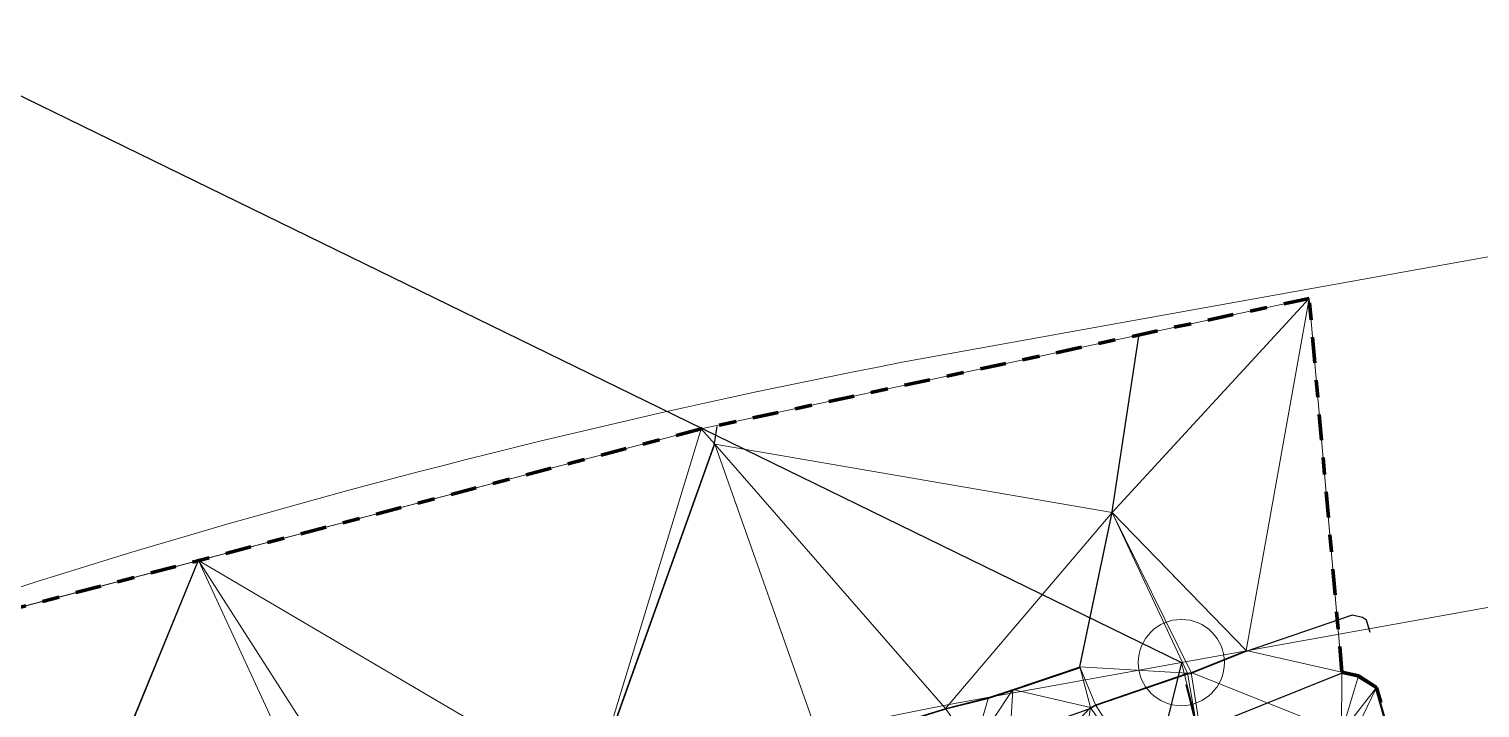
# Model space of a CAD drawing. Header units: metres. Extents: x 2711799 to 2711985, y 1236908 to 1237087.
# Drawn here: x 2711934.5 to 2711942.91, y 1237037.59 to 1237041.53 of the extents above; entities that cross this region are included whole.
import ezdxf

# ---------------------------------------------------------------- set-up
doc = ezdxf.new("R2010")
doc.units = ezdxf.units.M
for name, pattern in [('AUSGEZOGEN', [0]), ('GETRENNT2_S10', [0.51, 0.25, -0.13, 0, -0.13]), ('PUNKT2_S9', [0.35, 0.15, -0.1, 0, -0.1])]:
    doc.linetypes.add(name, pattern=pattern)
doc.layers.add('000_TEDA_Konstruktion_1', color=6, linetype='Continuous', plot=False)
doc.layers.add('XR$1$Beton verdeckt hinten', color=7, linetype='GETRENNT2_S10', lineweight=25)
doc.layers.add('XR$1$STANDARD_1', color=7, linetype='AUSGEZOGEN', lineweight=13)
for name, color, linetype in [('XR$3$V02_Raumstempel', 7, 'AUSGEZOGEN'), ('XR$3$V10_Achsen', 7, 'AUSGEZOGEN'), ('XR$4$E21_Stützen', 7, 'AUSGEZOGEN'), ('XR$4$E42_Aussendämmung', 7, 'AUSGEZOGEN'), ('XR$4$M61_Mobiliar', 7, 'AUSGEZOGEN')]:
    doc.layers.add(name, color=color, linetype=linetype)

# ---------------------------------------------------------------- blocks, each defined once
blk = doc.blocks.new('COMPLEXOBJECT_0')
at = {"layer": 'XR$1$STANDARD_1', "color": 7, "linetype": 'AUSGEZOGEN', "lineweight": 13, "transparency": 33554687}
for points in [[(2.0463, 19.8728, 2.0734), (2.1096, 19.6484, 2.2734), (1.8013, 19.6352, 2.0734)], [(1.8013, 19.6352, 2.0734), (1.8013, 19.6352, -1.3266), (2.0463, 19.8728, -1.3266), (2.0463, 19.8728, 2.0734)], [(2.1289, 19.5801, 2.2734), (1.7918, 19.5108, 2.0734), (1.8013, 19.6352, 2.0734)], [(1.7918, 19.5108, 2.0734), (1.7918, 19.5108, -1.3266), (1.8013, 19.6352, -1.3266), (1.8013, 19.6352, 2.0734)], [(2.1096, 19.6484, 2.2734), (2.1289, 19.5801, 2.2734), (1.8013, 19.6352, 2.0734)], [(2.1289, 19.5801, 2.2734), (1.8185, 19.4167, 2.0734), (1.7918, 19.5108, 2.0734)], [(2.2355, 18.6474, 1.8734), (1.9714, 18.8673, 1.8734), (1.8185, 19.4167, 2.0734), (2.1289, 19.5801, 2.2734)], [(3.1978, 19.3752, 2.6734), (2.2355, 18.6474, 1.8734), (2.1289, 19.5801, 2.2734)], [(1.8185, 19.4167, 2.0734), (1.8185, 19.4167, -1.3266), (1.7918, 19.5108, -1.3266), (1.7918, 19.5108, 2.0734)], [(1.8185, 19.4167, 2.0734), (1.9714, 18.8673, 1.8734), (0, 18.2228, 1.7539)], [(0, 18.2228, 1.7539), (0, 18.2228, -1.3266), (1.8185, 19.4167, -1.3266), (1.8185, 19.4167, 2.0734)], [(3.1978, 19.3752, 2.6734), (2.2489, 18.6301, 1.8734), (2.2355, 18.6474, 1.8734)], [(3.1978, 19.3752, 2.6734), (3.2591, 19.3184, 2.6734), (2.6617, 18.2475, 1.8734), (2.2489, 18.6301, 1.8734)], [(3.2591, 19.3184, 2.6734), (2.6899, 18.2302, 1.8734), (2.6617, 18.2475, 1.8734)], [(3.2591, 19.3184, 2.6734), (3.7107, 18.5867, 2.4734), (2.6899, 18.2302, 1.8734)], [(1.9714, 18.8673, 1.8734), (1.6347, 17.8051, 1.6734), (0, 18.2228, 1.7539)], [(1.9714, 18.8673, 1.8734), (2.2355, 18.6474, 1.8734), (1.6347, 17.8051, 1.6734)], [(2.2355, 18.6474, 1.8734), (2.2489, 18.6301, 1.8734), (1.6347, 17.8051, 1.6734)], [(2.2489, 18.6301, 1.8734), (2.5106, 18.0636, 1.6734), (1.6347, 17.8051, 1.6734)], [(2.6617, 18.2475, 1.8734), (2.5106, 18.0636, 1.6734), (2.2489, 18.6301, 1.8734)], [(3.7107, 18.5867, 2.4734), (3.3729, 18.0427, 2.0734), (2.6899, 18.2302, 1.8734)], [(1.6347, 17.8051, 1.6734), (2.3775, 15.5871, 1.4734), (2.3363, 15.4757, 1.4656), (0, 18.2228, 1.7539)], [(2.3363, 15.4757, 1.4656), (2.3363, 15.4757, -1.3266), (0, 18.2228, -1.3266), (0, 18.2228, 1.7539)], [(2.6617, 18.2475, 1.8734), (2.6899, 18.2302, 1.8734), (2.5106, 18.0636, 1.6734)], [(2.8116, 17.7827, 1.6734), (2.5106, 18.0636, 1.6734), (2.6899, 18.2302, 1.8734)], [(3.3729, 18.0427, 2.0734), (2.8116, 17.7827, 1.6734), (2.6899, 18.2302, 1.8734)], [(3.3729, 18.0427, 2.0734), (3.2233, 17.7445, 1.8734), (2.8116, 17.7827, 1.6734)], [(3.0926, 17.4902, 1.6734), (2.3775, 15.5871, 1.4734), (1.6347, 17.8051, 1.6734)], [(3.2233, 17.7445, 1.8734), (2.919, 17.6797, 1.6734), (2.8116, 17.7827, 1.6734)], [(3.2233, 17.7445, 1.8734), (3.0926, 17.4902, 1.6734), (2.919, 17.6797, 1.6734)], [(3.0926, 17.4902, 1.6734), (3.6287, 16.9656, 1.6734), (2.3775, 15.5871, 1.4734)], [(3.6287, 16.9656, 1.6734), (4.4889, 15.9054, 1.4734), (2.3775, 15.5871, 1.4734)], [(4.4889, 15.9054, 1.4734), (2.3363, 15.4757, 1.4656), (2.3775, 15.5871, 1.4734)], [(4.4889, 15.9054, 1.4734), (4.389, 13.269, 1.2734), (2.3363, 15.4757, 1.4656)], [(4.4889, 15.9054, 1.4734), (5.3731, 15.0372, 1.4734), (4.389, 13.269, 1.2734)], [(5.3731, 15.0372, 1.4734), (5.5871, 14.8636, 1.4734), (4.389, 13.269, 1.2734)], [(5.5871, 14.8636, 1.4734), (6.1075, 13.4498, 1.2734), (4.389, 13.269, 1.2734)], [(6.1075, 13.4498, 1.2734), (5.8525, 11.6955, 1.1364), (4.389, 13.269, 1.2734)], [(6.9113, 13.3186, 1.2734), (5.8525, 11.6955, 1.1364), (6.1075, 13.4498, 1.2734)]]:
    blk.add_3dface(points, dxfattribs=at)
for points, invisible_edges in [([(1.8013, 19.6352, -1.3266), (14.6692, 5.1944, -1.3266), (2.0463, 19.8728, -1.3266)], 3), ([(1.7918, 19.5108, -1.3266), (14.6692, 5.1944, -1.3266), (1.8013, 19.6352, -1.3266)], 3), ([(1.8185, 19.4167, -1.3266), (14.6692, 5.1944, -1.3266), (1.7918, 19.5108, -1.3266)], 3), ([(0, 18.2228, -1.3266), (14.6692, 5.1944, -1.3266), (1.8185, 19.4167, -1.3266)], 3), ([(2.3363, 15.4757, -1.3266), (14.6692, 5.1944, -1.3266), (0, 18.2228, -1.3266)], 3), ([(1.6347, 17.8051, 1.6734), (2.5106, 18.0636, 1.6734), (2.8116, 17.7827, 1.6734)], 12), ([(3.0926, 17.4902, 1.6734), (1.6347, 17.8051, 1.6734), (2.919, 17.6797, 1.6734)], 2), ([(2.8116, 17.7827, 1.6734), (2.919, 17.6797, 1.6734), (1.6347, 17.8051, 1.6734)], 14), ([(2.3363, 15.4757, 1.4656), (4.389, 13.269, 1.2734), (2.3363, 15.4757, -1.3266)], 2), ([(5.8525, 11.6955, -1.3266), (2.3363, 15.4757, -1.3266), (4.389, 13.269, 1.2734)], 14), ([(5.8525, 11.6955, -1.3266), (14.6692, 5.1944, -1.3266), (2.3363, 15.4757, -1.3266)], 3), ([(4.389, 13.269, 1.2734), (5.8525, 11.6955, 1.1364), (5.8525, 11.6955, -1.3266)], 12)]:
    blk.add_3dface(points, dxfattribs=dict(at, invisible_edges=invisible_edges))
blk = doc.blocks.new('Baugrube_$F38', base_point=(0, 0, -1.3266))
at = {"layer": 'XR$1$STANDARD_1', "color": 7, "linetype": 'PUNKT2_S9', "lineweight": 100, "transparency": 33554687}
blk.add_polyline3d([(4.705, 21.8846, -1.3266), (4.1111, 21.5514, -1.3266), (2.5625, 20.2924, -1.3266), (2.4518, 20.1042, -1.3266), (2.1266, 19.8697, -1.3266), (2.0463, 19.8728, -1.3266), (1.8013, 19.6352, -1.3266), (1.7918, 19.5108, -1.3266), (1.8185, 19.4167, -1.3266), (0, 18.2228, -1.3266), (2.3363, 15.4757, -1.3266), (5.8525, 11.6955, -1.3266), (11.0065, 7.4498, -1.3266)], dxfattribs=at)
at = {"layer": 'XR$1$STANDARD_1', "color": 7, "linetype": 'AUSGEZOGEN', "lineweight": 13, "transparency": 33554687}
blk.add_blockref('COMPLEXOBJECT_0', (0, 0), dxfattribs=at)

msp = doc.modelspace()

# ---------------------------------------------------------------- linework, layer by layer
at = {"layer": '000_TEDA_Konstruktion_1'}
for p, q in [((2711905.4317, 1237055.2999, 640.05), (2711941.182, 1237037.852, 640.05)), ((2711941.182, 1237037.852, 640.05), (2711930.531, 1236994.348, 640.05))]:
    msp.add_line(p, q, dxfattribs=at)
at = {"layer": 'XR$1$Beton verdeckt hinten', "transparency": 33554687, "elevation": 0}
msp.add_lwpolyline([(2711939.1367, 1237009.5573), (2711945.3924, 1237020.9065), (2711941.1767, 1237037.8541)], dxfattribs=at)
at = {"layer": 'XR$3$V02_Raumstempel', "transparency": 33554687}
msp.add_polyline3d([(2711942.4025, 1237037.3725, 635), (2711942.3093, 1237037.7008, 635), (2711942.2043, 1237037.7681, 635), (2711942.1087, 1237037.7892, 635), (2711941.4203, 1237037.5118, 635), (2711941.2638, 1237037.4854, 635), (2711940.8447, 1237037.3418, 635), (2711940.7115, 1237037.2643, 635), (2711940.1625, 1237037.0708, 635), (2711940.1326, 1237037.0665, 635), (2711939.5039, 1237036.8713, 635), (2711937.8109, 1237036.2451, 635), (2711935.0727, 1237035.24, 635), (2711933.3924, 1237034.587, 635), (2711932.4307, 1237034.201, 635), (2711930.9993, 1237033.6512, 635), (2711930.306, 1237033.3127, 635), (2711928.3686, 1237032.0325, 635)], dxfattribs=at)
at = {"layer": 'XR$3$V10_Achsen', "transparency": 33554687}
for points in [[(2711940.9335, 1237039.7448, 634.6), (2711940.7763, 1237038.7142, 634.6), (2711940.5892, 1237037.8203, 634.6), (2711940.1993, 1237037.6883, 634.6), (2711940.0576, 1237037.6425, 634.6), (2711939.8086, 1237037.5793, 634.6), (2711939.0926, 1237037.3556, 634.6), (2711937.3237, 1237036.7013, 634.6), (2711936.5813, 1237036.4288, 634.6), (2711933.4264, 1237035.2027, 634.6), (2711931.6207, 1237034.478, 634.6), (2711930.8651, 1237034.1877, 634.6), (2711929.4208, 1237033.4826, 634.6), (2711928.336, 1237032.7658, 634.6), (2711927.22, 1237032.1715, 634.6), (2711926.9346, 1237032.0997, 634.6), (2711925.253, 1237031.0883, 634.6), (2711924.356, 1237030.5694, 634.6), (2711924.1818, 1237030.4811, 634.6), (2711922.3856, 1237029.1929, 634.6), (2711922.3118, 1237029.0899, 634.6), (2711920.4101, 1237027.5165, 634.6), (2711920.1693, 1237027.3147, 634.6), (2711918.344, 1237025.0474, 634.6)], [(2711938.4877, 1237039.2198, 634.4), (2711938.471, 1237039.1103, 634.4), (2711937.7515, 1237037.1, 634.4), (2711936.5681, 1237036.7324, 634.4), (2711936.3139, 1237036.6261, 634.4), (2711933.4435, 1237035.5106, 634.4), (2711931.2157, 1237034.6165, 634.4), (2711930.798, 1237034.456, 634.4), (2711928.9782, 1237033.5676, 634.4), (2711928.3197, 1237033.1324, 634.4), (2711926.851, 1237032.3503, 634.4), (2711926.6828, 1237032.308, 634.4), (2711924.6877, 1237031.108, 634.4), (2711924.1998, 1237030.8257, 634.4), (2711924.1051, 1237030.7777, 634.4), (2711922.1778, 1237029.3956, 634.4), (2711922.1415, 1237029.3449, 634.4), (2711920.1058, 1237027.6606, 634.4), (2711920.004, 1237027.5753, 634.4), (2711918.0929, 1237025.2015, 634.4), (2711918.0182, 1237025.1394, 634.4), (2711916.3714, 1237023.5389, 634.4)], [(2711917.8264, 1237025.7996, 634.2), (2711919.8924, 1237027.8319, 634.2), (2711921.8012, 1237029.4502, 634.2), (2711921.9716, 1237029.5946, 634.2), (2711922.0471, 1237029.6494, 634.2), (2711922.2497, 1237029.7988, 634.2), (2711924.0283, 1237031.0744, 634.2), (2711924.0436, 1237031.0821, 634.2), (2711924.1225, 1237031.1278, 634.2), (2711926.4311, 1237032.5163, 634.2), (2711926.482, 1237032.5291, 634.2), (2711928.3033, 1237033.4991, 634.2), (2711928.5356, 1237033.6525, 634.2), (2711930.7309, 1237034.7243, 634.2), (2711930.8108, 1237034.755, 634.2), (2711932.5487, 1237035.4525, 634.2), (2711933.1449, 1237035.6859, 634.2), (2711933.4874, 1237035.8409, 634.2), (2711934.326, 1237036.1914, 634.2), (2711934.6242, 1237036.2841, 634.2), (2711934.8222, 1237036.8373, 634.2), (2711935.4767, 1237038.4365, 634.2)], [(2711942.2774, 1237038.0259, 634.8), (2711942.2568, 1237038.0983, 634.8), (2711942.2336, 1237038.1131, 634.8), (2711942.1733, 1237038.1264, 634.8), (2711941.5524, 1237037.9146, 634.8), (2711941.2337, 1237037.7862, 634.8), (2711941.212, 1237037.7825, 634.8), (2711940.6797, 1237037.6002, 634.8), (2711940.651, 1237037.5835, 634.8), (2711939.9706, 1237037.3437, 634.8), (2711939.9582, 1237037.3419, 634.8), (2711939.6955, 1237037.2603, 634.8), (2711937.5673, 1237036.4732, 634.8), (2711935.827, 1237035.8344, 634.8), (2711933.4094, 1237034.8949, 634.8), (2711932.0257, 1237034.3395, 634.8), (2711930.9322, 1237033.9194, 634.8), (2711929.8634, 1237033.3976, 634.8), (2711928.3523, 1237032.3991, 634.8)]]:
    msp.add_polyline3d(points, dxfattribs=at)
at = {"layer": 'XR$4$E21_Stützen', "color": 7, "linetype": 'AUSGEZOGEN', "lineweight": 18, "transparency": 33554687, "elevation": 0}
for points in [[(2711978.592, 1237046.6028), (2711957.746, 1237042.859), (2711940.829, 1237039.821), (2711939.562, 1237039.593)], [(2711939.929, 1237037.627), (2711941.182, 1237037.852), (2711958.1, 1237040.89)]]:
    msp.add_lwpolyline(points, dxfattribs=at)
at = {"layer": 'XR$4$E21_Stützen', "color": 12, "linetype": 'AUSGEZOGEN', "lineweight": 18, "transparency": 33554687, "elevation": 0}
msp.add_lwpolyline([(2711939.562, 1237039.593), (2711940.829, 1237039.821), (2711957.746, 1237042.859), (2711978.592, 1237046.6028)], dxfattribs=at)
at = {"layer": 'XR$4$E21_Stützen', "color": 7, "linetype": 'AUSGEZOGEN', "lineweight": 18, "transparency": 33554687}
for centre, radius, start, end in [((2711948.1221, 1236995.2779, 640.05), 45.1343, 100.93278, 112.62083), ((2711948.1587, 1236995.1539, 640.05), 43.2631, 100.96585, 112.6027)]:
    msp.add_arc(centre, radius, start, end, dxfattribs=at)
at = {"layer": 'XR$4$E21_Stützen', "color": 12, "linetype": 'AUSGEZOGEN', "lineweight": 18, "transparency": 33554687}
msp.add_arc((2711948.1221, 1236995.2779, 640.05), 45.1343, 100.93278, 112.62083, dxfattribs=at)
at = {"layer": 'XR$4$E42_Aussendämmung', "color": 7, "linetype": 'AUSGEZOGEN', "lineweight": 18, "transparency": 33554687, "elevation": 0}
msp.add_lwpolyline([(2711967.044, 1237041.946), (2711966.327, 1237039.395), (2711966.662, 1237037.829), (2711967.109, 1237037.925), (2711968.807, 1237030.042), (2711962.063, 1237028.598), (2711958.379, 1237027.808), (2711958.242, 1237027.779), (2711956.544, 1237035.662), (2711963.964, 1237037.251), (2711963.646, 1237038.737), (2711961.987, 1237041.588), (2711958.1, 1237040.89), (2711941.182, 1237037.852), (2711939.929, 1237037.627)], dxfattribs=at)
at = {"layer": 'XR$4$E42_Aussendämmung', "color": 7, "linetype": 'AUSGEZOGEN', "lineweight": 18, "transparency": 33554687}
msp.add_arc((2711948.1587, 1236995.1539, 640.05), 43.2631, 100.96585, 112.6027, dxfattribs=at)
at = {"layer": 'XR$4$M61_Mobiliar', "color": 12, "linetype": 'AUSGEZOGEN', "lineweight": 18, "transparency": 33554687, "elevation": 0}
for points in [[(2711939.929, 1237037.627), (2711941.182, 1237037.852), (2711958.1, 1237040.89), (2711979.136, 1237044.668), (2711981.4259, 1237045.0792)], [(2711935.108, 1237011.715), (2711939.139, 1237009.558), (2711945.393, 1237020.905), (2711941.571, 1237036.286), (2711941.182, 1237037.852), (2711939.929, 1237037.627)]]:
    msp.add_lwpolyline(points, dxfattribs=at)
at = {"layer": 'XR$4$M61_Mobiliar', "color": 7, "linetype": 'AUSGEZOGEN', "lineweight": 18, "transparency": 33554687, "elevation": 0}
msp.add_lwpolyline([(2711941.182, 1237037.852), (2711941.571, 1237036.286), (2711958.1, 1237040.89), (2711941.182, 1237037.852)], close=True, dxfattribs=at)
at = {"layer": 'XR$4$M61_Mobiliar', "color": 12, "linetype": 'AUSGEZOGEN', "lineweight": 18, "transparency": 33554687}
msp.add_circle((2711941.182, 1237037.852, 640.05), 0.25, dxfattribs=at)
at = {"layer": 'XR$4$M61_Mobiliar', "linetype": 'AUSGEZOGEN', "lineweight": 18, "transparency": 33554687}
msp.add_arc((2711948.1587, 1236995.1539, 640.05), 43.2631, 100.96585, 112.6027, dxfattribs=at)
at = {"layer": 'XR$4$M61_Mobiliar', "color": 12, "linetype": 'AUSGEZOGEN', "lineweight": 18, "transparency": 33554687}
msp.add_arc((2711948.1587, 1236995.1539, 640.05), 43.2631, 100.96585, 112.6027, dxfattribs=at)

# ---------------------------------------------------------------- block references
at = {"layer": 'XR$1$STANDARD_1', "color": 2, "linetype": 'AUSGEZOGEN', "lineweight": 25, "transparency": 33554687, "rotation": 241.7356833995579}
msp.add_blockref('Baugrube_$F38', (2711925.873, 1237048.5928, 631.6), dxfattribs=at)

doc.saveas('drawing.dxf')
